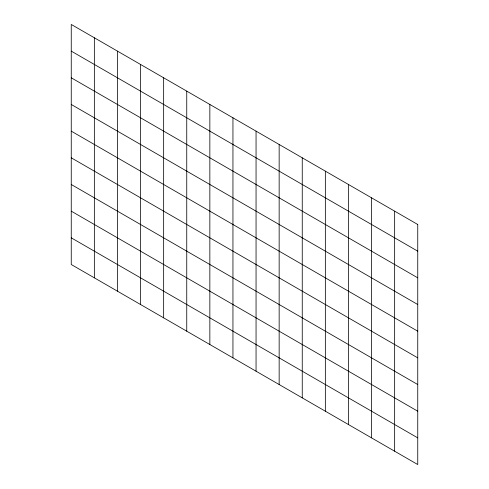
<?xml version="1.0" encoding="UTF-8"?>
<svg xmlns="http://www.w3.org/2000/svg" width="489" height="489" viewBox="0 0 489 489"><rect width="100%" height="100%" fill="white"/><g stroke="black" fill="none" stroke-linecap="round" stroke-linejoin="round"><path stroke-width="0.73" d="M71.253 51.125L417.747 251.169M71.253 77.794L417.747 277.838M71.253 104.469L417.747 304.513M71.253 131.144L417.747 331.187M71.253 157.813L417.747 357.856M71.253 184.487L417.747 384.531M71.253 211.162L417.747 411.206M71.253 237.831L417.747 437.875M394.647 211.156L394.647 451.213M371.548 197.819L371.548 437.875M348.449 184.487L348.449 424.544M325.35 171.15L325.35 411.206M302.251 157.813L302.251 397.869M279.152 144.475L279.152 384.531M256.053 131.138L256.053 371.194M232.947 117.806L232.947 357.862M209.848 104.469L209.848 344.525M186.749 91.131L186.749 331.187M163.65 77.794L163.65 317.85M140.551 64.456L140.551 304.513M117.452 51.125L117.452 291.181M94.353 37.787L94.353 277.844M417.747 224.494L71.253 24.45L71.253 264.506L417.747 464.55L417.747 224.494"/></g></svg>
